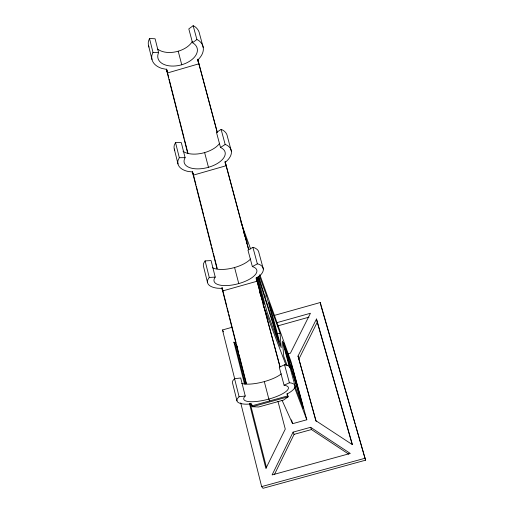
<?xml version="1.0" encoding="UTF-8"?>
<svg xmlns="http://www.w3.org/2000/svg" width="514" height="514" viewBox="0 0 514 514"><rect width="100%" height="100%" fill="white"/><g stroke="black" fill="none" stroke-linecap="round" stroke-linejoin="round"><path stroke-width="0.77" d="M167.326 73.014L198.847 63.826L197.614 60.132A26.336 15.876 -14.2 0 0 198.513 40.362L196.894 39.539L192.506 42.72A20.232 12.195 -14.2 0 1 181.77 64.751A20.232 12.195 -14.2 0 1 158.595 52.634L155.1 38.781L149.497 38.492L148.424 41.403A26.188 16.133 -14.1 0 0 148.976 47.031M149.497 38.492L152.973 52.383L151.881 55.255A26.336 15.876 -14.2 0 0 162 68.471L166.163 69.306L167.59 72.937L166.639 69.191M193.251 175.165L226.121 165.726L225.016 162.533A27.46 13.762 -14.4 0 0 226.815 145.134L225.177 144.485L220.512 147.473A21.093 10.569 -14.4 0 1 208.485 167.288A21.093 10.569 -14.4 0 1 185.098 157.669L181.294 142.596L175.531 142.584L174.304 145.192A27.3 14.077 -14.3 0 0 174.754 150.371M175.531 142.584L179.309 157.695L178.062 160.259A27.46 13.762 -14.4 0 0 187.951 171.419L192.21 171.959L193.527 175.081L193.136 173.539M293.07 432.145L272.099 474.917L350.285 453.451L310.623 427.301L293.07 432.145L294.092 434.349L274.399 474.563M298.03 356.029L316.495 319.008L352.418 444.674L315.827 420.67L298.03 356.029L316.194 421.441M298.981 358.92L317.26 322.22L316.495 319.008M246.405 243.36L247.15 242.088L243.379 231.647M222.646 290.95L257.039 281.242L256.094 278.691A28.739 11.083 -14.5 0 0 258.998 264.299L257.353 263.855L252.361 266.593A22.076 8.513 -14.5 0 1 238.792 283.58A22.076 8.513 -14.5 0 1 215.237 277.097L211.074 260.579L205.118 260.9L203.717 263.142A28.566 11.469 -14.5 0 0 203.467 266.284L207.553 282.694M205.118 260.9L209.262 277.464L207.836 279.648A28.739 11.083 -14.5 0 0 217.396 288.2L221.752 288.393L222.928 290.866L222.157 287.821M251.237 403.593L252.316 406.735L258.645 406.992L283.529 400.091L288.11 396.808L286.953 394.052A30.011 8.121 -14.6 0 0 291.053 382.981L289.401 382.776L284.075 385.224A23.053 6.239 -14.6 0 1 268.886 399.07A23.053 6.239 -14.6 0 1 245.249 396.018L240.706 377.996L234.577 378.683L232.983 380.508A29.818 8.59 -14.6 0 0 232.508 382.936L236.96 400.83M245.249 396.018L239.094 396.757L237.468 398.511A30.011 8.121 -14.6 0 0 246.643 404.203L251.089 404.004L252.111 405.777M203.248 47.5L199.535 33.815A26.188 16.133 -14.1 0 0 194.78 26.542L193.161 25.7L188.811 28.906L192.506 42.72M231.377 151.2L227.342 136.326A27.3 14.077 -14.3 0 0 222.755 130.1L221.116 129.419L216.49 132.439L220.512 147.473M263.329 269.008L258.915 252.727A28.566 11.469 -14.5 0 0 254.546 247.819L252.901 247.35L247.954 250.119L252.361 266.593M290.301 368.454A29.818 8.59 -14.6 0 0 286.195 364.998L284.544 364.754L279.269 367.253L284.075 385.224M264.241 296.366L266.528 295.723L278.89 341.553L258.632 276.506M234.692 378.831L222.478 329.975L231.718 327.379M274.065 315.493L320.261 302.521L365.576 460.184L263.001 488.3L261.652 486.61L240.706 402.867M276.416 322.792L310.437 313.257L290.41 353.208L288.181 353.831M277.56 325.96L308.959 317.164M277.04 333.946L280.034 333.104L269.034 302.656L281.197 347.708L280.034 333.104M290.673 367.08L292.158 366.668L302.399 404.293L283.42 342.472L292.158 366.668M251.809 405.861L287.724 395.896L287.12 393.634M282.083 400.316L292.569 423.697L306.813 419.765L290.892 361.265L259.788 274.624M294.092 434.349L311.471 429.556L348.749 454.158M261.652 486.61L365.261 458.199M209.262 277.464L215.237 277.097M179.309 157.695L185.098 157.669M152.973 52.383L158.595 52.634M244.503 383.99L233.909 342.144L235.926 343.448M233.909 342.144L235.457 345.132L237.455 346.423M222.478 329.975L223.468 331.826M269.754 400.881L268.854 399.076L264.305 381.594M263.014 304.667L286.054 365.203M294.297 386.875L306.813 419.765M259.686 292.55L264.151 304.391L256.916 277.393M287.153 365.403L283.779 356.459L282.359 341.033L289.446 367.169M310.623 427.301L311.471 429.556M259.197 275.42L266.528 295.723M240.86 221.881L250.594 249.007M258.272 276.808L279.912 346.198L267.119 312.255L257.636 276.924M320.987 305.881L355.097 423.921M355.54 425.464L365.576 460.184M317.26 322.22L352.199 444.475M193.161 25.7L196.894 39.539M221.116 129.419L225.177 144.485M252.901 247.35L257.353 263.855M284.544 364.754L289.401 382.776M197.729 59.194L217.216 131.982M225.093 161.409L248.725 249.682M256.184 277.56L280.027 366.604M287.281 393.705L288.11 396.808L252.316 406.735L251.725 404.402M197.652 59.341L217.249 132.58M225.093 161.878L248.641 249.849M256.229 278.202L279.982 366.964M291.547 419.848L292.569 423.697M277.958 401.35L285.276 429.106L265.886 468.46L249.406 403.361M178.217 51.214L181.744 64.758M204.63 152.594L208.459 167.294M234.577 267.524L238.766 283.587M166.587 69.127L168.765 77.685M169.157 79.24L176.469 108.024M176.861 109.578L179.033 118.136M179.431 119.691L184.173 138.362M184.565 139.917L187.925 153.14M192.859 172.588L196.02 185.034M196.419 186.588L203.724 215.372M204.122 216.927L211.427 245.711M211.826 247.266L213.008 251.931M213.406 253.492L217.159 268.269M222.093 287.718L226.835 306.389M227.233 307.944L228.415 312.608M228.814 314.163L229.405 316.502M229.797 318.057L236.119 342.947M236.517 344.502L238.689 353.06M239.081 354.615L246.392 383.399M166.375 69.268L187.771 153.551M192.275 171.31L217.011 268.771M221.868 287.904L246.219 383.829M235.457 345.132L245.313 384.009M250.241 403.451L266.599 467.991M234.577 378.683L239.094 396.757M148.552 45.688L151.983 59.483M174.265 148.976L177.998 163.966M320.261 302.521L320.839 305.207M250.562 258.953A21.941 8.809 -14.5 0 1 231.833 268.224A21.941 8.809 -14.5 0 1 212.372 267.646M281.293 373.845A22.905 6.598 -14.6 0 1 261.581 382.3A22.905 6.598 -14.6 0 1 241.676 383.373M219.632 143.297A20.971 10.813 -14.3 0 1 202.002 153.256A20.971 10.813 -14.3 0 1 183.016 151.238M192.364 41.358A20.117 12.394 -14.1 0 1 176.206 51.734A20.117 12.394 -14.1 0 1 157.708 49.132M303.395 408.482L295.415 387.318L284.326 346.449L303.395 408.482"/></g></svg>
